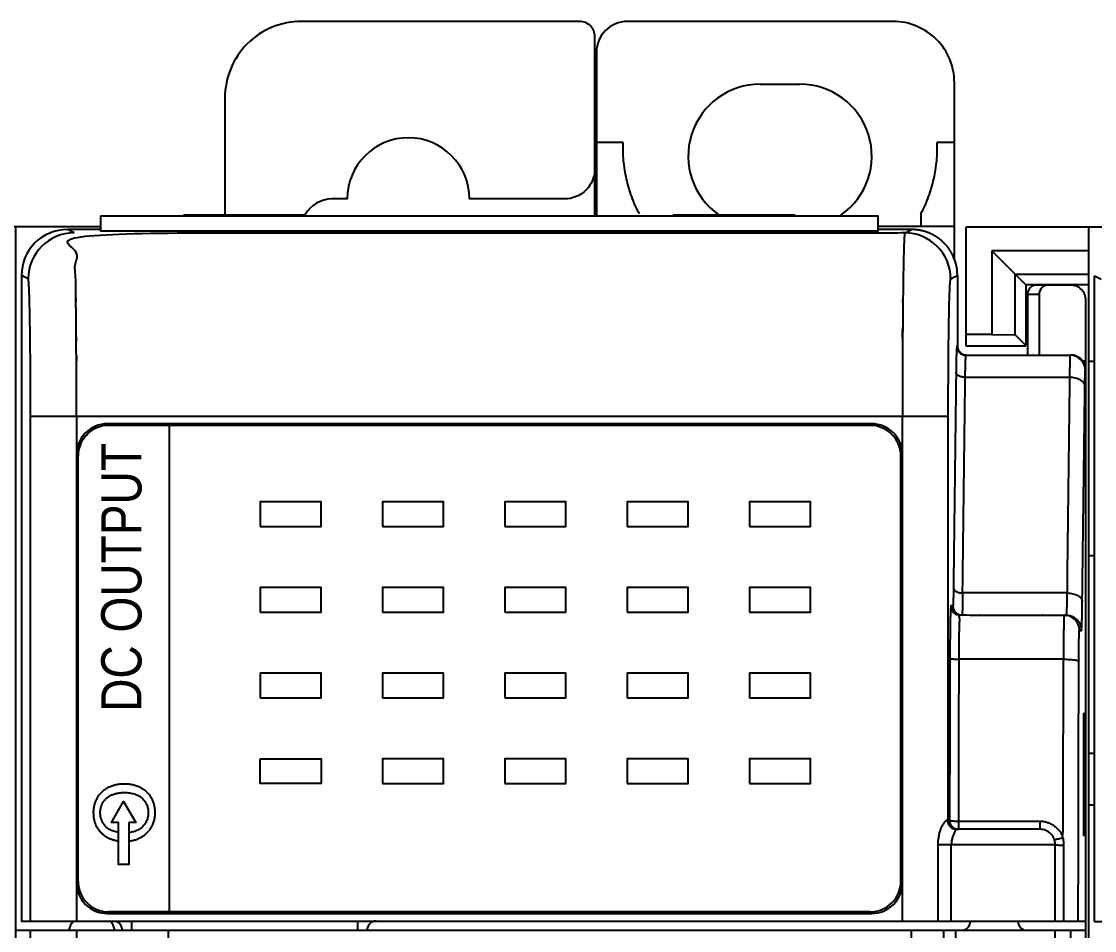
# Model space of a CAD drawing. Header units: inches. Extents: x -38 to 199, y -310 to 64.
# Drawn here: x 28.591 to 29.973, y 56.794 to 57.963 of the extents above; entities that cross this region are included whole.
import ezdxf

# ---------------------------------------------------------------- set-up
doc = ezdxf.new("R2010")
doc.units = ezdxf.units.IN
doc.header["$MEASUREMENT"] = 0
doc.styles.get("Standard").update_dxf_attribs({"font": 'arial.ttf'})

msp = doc.modelspace()

# ---------------------------------------------------------------- linework, layer by layer
at = {"linetype": 'Continuous'}
for p, q in [((29.54217, 57.88264), (29.59335, 57.88264)), ((28.85319, 57.86493), (28.85319, 57.71474)), ((29.3659, 57.80784), (29.33154, 57.80784)), ((29.79217, 57.80784), (29.76962, 57.80784)), ((28.80004, 57.71474), (28.95753, 57.71474)), ((29.42997, 57.71474), (29.58745, 57.71474)), ((29.74886, 57.71581), (29.74886, 57.69957)), ((28.65913, 57.69129), (28.65044, 57.69564)), ((28.69375, 57.69564), (28.65044, 57.69564)), ((29.79217, 57.69957), (29.69375, 57.69957)), ((29.80726, 57.54569), (29.80726, 57.69924)), ((29.80726, 57.69924), (30.07497, 57.69924)), ((29.96474, 57.69924), (29.96474, 53.10479)), ((29.84041, 57.66805), (29.84041, 57.56074)), ((29.84041, 57.66805), (29.88403, 57.62443)), ((29.96474, 57.66805), (29.84041, 57.66805)), ((29.87045, 57.56023), (29.87045, 57.63801)), ((29.96474, 57.63801), (29.87045, 57.63801)), ((29.97261, 56.80554), (29.97261, 57.63625)), ((29.97261, 57.63625), (29.98131, 57.6319)), ((29.88403, 57.62443), (29.88403, 57.54665)), ((29.96474, 57.62443), (29.88403, 57.62443)), ((29.88627, 57.61237), (29.88627, 57.53421)), ((29.84041, 57.56074), (29.80726, 57.56074)), ((29.84041, 57.56074), (29.87045, 57.56023)), ((29.87045, 57.56023), (29.88403, 57.54665)), ((29.88403, 57.54569), (29.80726, 57.54569)), ((29.96146, 57.52635), (29.95752, 57.52635)), ((29.97261, 57.52601), (29.96474, 57.52601)), ((29.78434, 57.45508), (28.60315, 57.45508)), ((28.66223, 57.45508), (28.66222, 56.80587)), ((29.72527, 56.80587), (29.72527, 57.45508)), ((28.66422, 56.85705), (28.66422, 57.4043)), ((29.97261, 57.27601), (29.96474, 57.27601)), ((29.96474, 57.02207), (29.97261, 57.02207)), ((29.97261, 56.95514), (29.96474, 56.95514)), ((29.78827, 56.80587), (29.78827, 56.9043)), ((29.92209, 56.80587), (29.92209, 56.9043)), ((29.6839, 56.81768), (28.70359, 56.81768)), ((28.73312, 56.80587), (28.73312, 56.79406)), ((29.02445, 56.79406), (29.02445, 56.80587)), ((29.97261, 56.80554), (31.34269, 56.80554)), ((28.58351, 56.79406), (29.96146, 56.79406)), ((28.66225, 56.79406), (28.66225, 53.07609)), ((29.73705, 53.30981), (29.73705, 56.79406)), ((29.77824, 56.79406), (29.77824, 53.30981)), ((29.7939, 56.41984), (29.7939, 56.79406))]:
    msp.add_line(p, q, dxfattribs=at)
msp.add_line((28.78199, 56.81572), (28.78199, 57.44564))
for points in [[(29.32957, 57.71474), (29.32957, 57.94367, 0.4142136), (29.30989, 57.96335), (28.95162, 57.96335, 0.4142136), (28.85319, 57.86493)], [(29.79217, 57.65779), (29.79217, 57.88461, 0.4142136), (29.71343, 57.96335), (29.37091, 57.96335, 0.4142136), (29.33154, 57.92398), (29.33154, 57.71474)], [(29.32957, 57.77438, -0.4142136), (29.2902, 57.73501), (29.16816, 57.73501, 1), (29.01067, 57.73501), (28.99099, 57.73501, 0.2714632), (28.95664, 57.71487)], [(29.94178, 57.62418), (29.89808, 57.62418, 0.4142136), (29.88627, 57.61237), (29.90132, 57.61237), (29.90132, 57.53421)], [(29.88627, 53.22713), (29.88627, 53.1293), (29.94178, 53.1293, 0.4142136), (29.96146, 53.14898), (29.96146, 57.6045, 0.4142136), (29.94178, 57.62418)], [(29.72524, 57.4061, 0.4154555), (29.68587, 57.44564), (28.70162, 57.44564, 0.4152599), (28.66225, 57.40613)], [(29.6839, 56.81768, 0.4142136), (29.72327, 56.85705), (29.72327, 57.4043, 0.4142136), (29.6839, 57.44367), (28.70359, 57.44367, 0.4142136), (28.66422, 57.4043)], [(29.77089, 56.9043), (29.92209, 56.9043, 0.4142136), (29.90241, 56.92398)], [(28.66225, 56.85524, 0.4153912), (28.70162, 56.81572), (29.68587, 56.81572, 0.4156552), (29.72524, 56.85528)], [(28.60319, 53.15233, 0.4142136), (28.68193, 53.07359), (29.6465, 53.07359, 0.4142136), (29.72524, 53.15233), (29.72524, 53.30981), (29.92209, 53.30981), (29.92209, 53.38855), (29.915, 53.38855), (29.915, 56.60115), (29.92209, 56.60115), (29.92209, 56.79406)], [(29.94178, 56.79406), (29.94178, 53.22713, 0.4142089), (29.96146, 53.24682)]]:
    msp.add_lwpolyline(points, format="xyb", dxfattribs=at)
for points in [[(28.69375, 57.7133), (29.69375, 57.7133), (29.69375, 57.69347), (28.69375, 57.69347)], [(28.89847, 57.31375), (28.97721, 57.31375), (28.97721, 57.34524), (28.89847, 57.34524)], [(29.05595, 57.31375), (29.13469, 57.31375), (29.13469, 57.34524), (29.05595, 57.34524)], [(29.21343, 57.31375), (29.29217, 57.31375), (29.29217, 57.34524), (29.21343, 57.34524)], [(29.37091, 57.31375), (29.44965, 57.31375), (29.44965, 57.34524), (29.37091, 57.34524)], [(29.52839, 57.31375), (29.60713, 57.31375), (29.60713, 57.34524), (29.52839, 57.34524)], [(28.89847, 57.20351), (28.97721, 57.20351), (28.97721, 57.23501), (28.89847, 57.23501)], [(29.05595, 57.20351), (29.13469, 57.20351), (29.13469, 57.23501), (29.05595, 57.23501)], [(29.21343, 57.20351), (29.29217, 57.20351), (29.29217, 57.23501), (29.21343, 57.23501)], [(29.37091, 57.20351), (29.44965, 57.20351), (29.44965, 57.23501), (29.37091, 57.23501)], [(29.52839, 57.20351), (29.60713, 57.20351), (29.60713, 57.23501), (29.52839, 57.23501)], [(28.89847, 57.09327), (28.97721, 57.09327), (28.97721, 57.12477), (28.89847, 57.12477)], [(29.05595, 57.09327), (29.13469, 57.09327), (29.13469, 57.12477), (29.05595, 57.12477)], [(29.21343, 57.09327), (29.29217, 57.09327), (29.29217, 57.12477), (29.21343, 57.12477)], [(29.37091, 57.09327), (29.44965, 57.09327), (29.44965, 57.12477), (29.37091, 57.12477)], [(29.52839, 57.09327), (29.60713, 57.09327), (29.60713, 57.12477), (29.52839, 57.12477)], [(29.95871, 57.07359), (29.96009, 57.07359), (29.96009, 56.91611), (29.95871, 56.91611)], [(28.89847, 57.01453), (28.97721, 57.01453), (28.97721, 56.98304), (28.89847, 56.98304)], [(29.05595, 56.98304), (29.13469, 56.98304), (29.13469, 57.01453), (29.05595, 57.01453)], [(29.21343, 56.98304), (29.29217, 56.98304), (29.29217, 57.01453), (29.21343, 57.01453)], [(29.37091, 56.98304), (29.44965, 56.98304), (29.44965, 57.01453), (29.37091, 57.01453)], [(29.52839, 56.98304), (29.60713, 56.98304), (29.60713, 57.01453), (29.52839, 57.01453)]]:
    msp.add_lwpolyline(points, close=True, dxfattribs=at)
for points in [[(28.5028, 57.54603), (28.42603, 57.54603), (28.42603, 57.69957), (28.69375, 57.69957)], [(28.58351, 57.69957), (28.58351, 53.10512), (28.60319, 53.08509), (28.60319, 56.79406)], [(28.59138, 57.63659), (28.59138, 56.80587), (29.96146, 56.80587)]]:
    msp.add_lwpolyline(points, dxfattribs=at)
at = {"color": 7, "linetype": 'Continuous'}
msp.add_lwpolyline([(28.72946, 56.93264), (28.72946, 56.87853), (28.71622, 56.87853), (28.71622, 56.93264), (28.70718, 56.93264), (28.72284, 56.95976), (28.73849, 56.93264)], close=True, dxfattribs=at)
msp.add_lwpolyline([(28.60319, 56.79406), (28.78002, 56.79406), (28.78002, 53.06965), (28.60319, 53.06965)], close=True)
at = {"linetype": 'Continuous'}
for centre, radius, start, end in [((29.54217, 57.79013), 0.09252, 90, 235.17732), ((29.59335, 57.79013), 0.09252, 304.82253, 90), ((28.65043, 57.63659), 0.05905, 89.99406, 179.99628), ((28.65915, 57.63223), 0.05906, 90.01329, 179.99407), ((29.72834, 57.63223), 0.05906, 0.00521, 89.98641), ((29.80726, 57.54569), 0.01181, 180.00764, 269.98595), ((29.94111, 57.51419), 0.01969, 0.00708, 89.98561), ((29.79957, 57.21138), 0.01181, 179.99628, 269.9952), ((29.8021, 57.21138), 0.01181, 180.07853, 269.9991), ((29.93342, 57.17989), 0.01969, 0.00139, 89.92261), ((29.79615, 56.9357), 0.01172, 179.99226, 269.97929), ((29.79781, 56.93579), 0.01181, 179.99928, 269.99768), ((28.70359, 56.85705), 0.03937, 180, 270), ((28.68193, 56.78742), 0.03027, 141.84812, 167.31962), ((28.68193, 56.78742), 0.03027, 12.68038, 38.15188), ((28.70949, 56.79406), 0.01181, 0, 67.5), ((29.04808, 56.79406), 0.01181, 90, 180), ((29.80103, 56.80587), 0.01181, 270, 0), ((29.88567, 56.80587), 0.01181, 180, 247.5)]:
    msp.add_arc(centre, radius, start, end, dxfattribs=at)
msp.add_ellipse((29.91313, 57.61237), major_axis=(0.01181, 0), ratio=0.9998477, start_param=7.8539816, end_param=9.424778, dxfattribs=at)
for points, knots in [([(29.38672, 57.7158), (29.38482, 57.71939), (29.3813, 57.72669), (29.37682, 57.73792), (29.37309, 57.74933), (29.37008, 57.76087), (29.36783, 57.77253), (29.36586, 57.78816), (29.36556, 57.8), (29.3659, 57.80784)], [0, 0, 0, 0, 0.1277078, 0.2543284, 0.3800262, 0.5049116, 0.6291772, 0.7530484, 1, 1, 1, 1]), ([(29.76962, 57.80784), (29.76998, 57.8), (29.76969, 57.78816), (29.76772, 57.77253), (29.76546, 57.76087), (29.76245, 57.74933), (29.75872, 57.73792), (29.75423, 57.72669), (29.75071, 57.71939), (29.7488, 57.7158)], [0, 0, 0, 0, 0.2469443, 0.3708093, 0.4950729, 0.6199617, 0.7456644, 0.8722886, 1, 1, 1, 1]), ([(28.60315, 56.80587), (28.60315, 57.02228), (28.60315, 57.23868), (28.60315, 57.45508), (28.60315, 57.46654), (28.60312, 57.48359), (28.60303, 57.50607), (28.60293, 57.52231), (28.6028, 57.53791), (28.60265, 57.55272), (28.60247, 57.5666), (28.60227, 57.57942), (28.60205, 57.59105), (28.60185, 57.59995), (28.60167, 57.60639), (28.60154, 57.6107), (28.60141, 57.61463), (28.60127, 57.61818), (28.60113, 57.62134), (28.60099, 57.62411), (28.60085, 57.62648), (28.60072, 57.62819), (28.60062, 57.62936), (28.60054, 57.63008), (28.60047, 57.6307), (28.6004, 57.63121), (28.60032, 57.63161), (28.60025, 57.63192), (28.60018, 57.63212), (28.60012, 57.63222), (28.60009, 57.63224), (28.59719, 57.63369), (28.59428, 57.63514), (28.59138, 57.63659)], [0, 0, 0, 0, 1, 1, 1, 1.193908, 1.2885911, 1.3804764, 1.4687385, 1.5525594, 1.6311291, 1.7036732, 1.7695148, 1.8280111, 1.8543371, 1.8786347, 1.9008436, 1.9209083, 1.9387861, 1.9544366, 1.9678195, 1.9788964, 1.9835625, 1.9876456, 1.9911449, 1.9940605, 1.9963934, 1.9981474, 1.9993341, 2, 2, 2, 3, 3, 3, 3]), ([(29.79611, 57.54602), (29.79589, 57.54591), (29.79567, 57.5458), (29.79544, 57.54569), (29.79542, 57.54568), (29.79539, 57.54561), (29.79536, 57.54549), (29.79532, 57.54529), (29.79528, 57.54503), (29.79524, 57.5447), (29.7952, 57.54429), (29.79516, 57.54382), (29.79511, 57.54306), (29.79504, 57.54194), (29.79496, 57.54039), (29.79489, 57.53859), (29.79482, 57.53653), (29.79475, 57.53423), (29.79468, 57.53169), (29.79462, 57.52892), (29.79453, 57.5248), (29.79444, 57.51916), (29.79438, 57.51452), (29.79435, 57.51208), (29.79325, 57.4196), (29.79215, 57.32713), (29.79106, 57.23466), (29.79104, 57.23296), (29.79099, 57.22972), (29.79091, 57.22514), (29.79084, 57.22168), (29.79077, 57.21922), (29.79073, 57.21762), (29.79068, 57.2162), (29.79062, 57.21495), (29.79057, 57.21389), (29.79052, 57.21302), (29.79047, 57.21241), (29.79043, 57.21202), (29.7904, 57.2118), (29.79038, 57.21162), (29.79035, 57.2115), (29.79033, 57.21142), (29.7903, 57.21138), (29.79029, 57.21138), (29.78945, 57.21138), (29.7886, 57.21138), (29.78776, 57.21138), (29.78775, 57.21138), (29.78772, 57.21136), (29.78768, 57.21125), (29.78763, 57.21102), (29.78757, 57.21063), (29.78752, 57.21008), (29.78746, 57.20938), (29.7874, 57.20853), (29.78734, 57.20753), (29.78729, 57.20638), (29.78723, 57.20508), (29.78715, 57.20307), (29.78706, 57.20021), (29.78696, 57.19638), (29.78687, 57.19204), (29.78679, 57.18724), (29.78671, 57.18201), (29.78664, 57.1764), (29.78658, 57.17044), (29.78652, 57.16419), (29.78647, 57.15542), (29.78644, 57.14874), (29.78643, 57.14423), (29.78629, 57.07475), (29.78615, 57.00527), (29.786, 56.93579), (29.78507, 56.93579), (29.78413, 56.93579), (29.7832, 56.93579), (29.78297, 56.93579), (29.78245, 56.93563), (29.78165, 56.93516), (29.78074, 56.9344), (29.77972, 56.93337), (29.77863, 56.93206), (29.77752, 56.93045), (29.77641, 56.92856), (29.77534, 56.92642), (29.77435, 56.92406), (29.77347, 56.92152), (29.7727, 56.91884), (29.77185, 56.91508), (29.77115, 56.91022), (29.77093, 56.90627), (29.77089, 56.90429), (29.77089, 56.87148), (29.77089, 56.83868), (29.77089, 56.80587)], [0, 0, 0, 0, 1, 1, 1, 1.0020301, 1.0059334, 1.0118392, 1.0197735, 1.0297417, 1.0417424, 1.0557716, 1.0718237, 1.10995, 1.1559611, 1.2096718, 1.2708951, 1.3394306, 1.4150262, 1.497417, 1.5863374, 1.7824546, 2, 2, 2, 3, 3, 3, 3.2190388, 3.4165926, 3.5890767, 3.6649496, 3.7335865, 3.794768, 3.8482754, 3.8938919, 3.9314501, 3.9608602, 3.9724864, 3.9820496, 3.9895461, 3.9949811, 3.9983902, 4, 4, 4, 5, 5, 5, 5.000536, 5.0015219, 5.0051372, 5.0110236, 5.0191903, 5.0296302, 5.0423316, 5.0572803, 5.0744473, 5.0937897, 5.1152636, 5.1644301, 5.2215869, 5.2862608, 5.3578859, 5.4358925, 5.5196673, 5.6085449, 5.7018554, 5.798836, 6, 6, 6, 7, 7, 7, 8, 8, 8, 8.0192449, 8.0452269, 8.0786889, 8.1197572, 8.1682052, 8.2237986, 8.2861552, 8.3542846, 8.4270805, 8.5035371, 8.5828805, 8.664358, 8.8310291, 9, 9, 9, 10, 10, 10, 10]), ([(29.94046, 57.50544), (29.93937, 57.41297), (29.93827, 57.32049), (29.93717, 57.22802), (29.8924, 57.22802), (29.84763, 57.22802), (29.80286, 57.22802), (29.80396, 57.32049), (29.80506, 57.41297), (29.80616, 57.50544), (29.80619, 57.5075), (29.80625, 57.51143), (29.80636, 57.51698), (29.80647, 57.52119), (29.80656, 57.52418), (29.80663, 57.52613), (29.8067, 57.52787), (29.80677, 57.5294), (29.80685, 57.53071), (29.80692, 57.53179), (29.80699, 57.53255), (29.80705, 57.53304), (29.80709, 57.53332), (29.80713, 57.53354), (29.80717, 57.53371), (29.8072, 57.53382), (29.80723, 57.53387), (29.80725, 57.53388), (29.85187, 57.53388), (29.89649, 57.53388), (29.94111, 57.53388), (29.94111, 57.53388), (29.9411, 57.53386), (29.94108, 57.53381), (29.94106, 57.53371), (29.94104, 57.53354), (29.94101, 57.53332), (29.94099, 57.53304), (29.94097, 57.5327), (29.94094, 57.5323), (29.94091, 57.53165), (29.94087, 57.5307), (29.94083, 57.5294), (29.94079, 57.52787), (29.94074, 57.52613), (29.9407, 57.52418), (29.94066, 57.52203), (29.94062, 57.51969), (29.94057, 57.5162), (29.94052, 57.51143), (29.94048, 57.5075), (29.94046, 57.50544), (29.8957, 57.50544), (29.85093, 57.50544), (29.80616, 57.50544)], [0, 0, 0, 0, 1, 1, 1, 2, 2, 2, 3, 3, 3, 3.2171535, 3.4132376, 3.5847512, 3.6603498, 3.7288598, 3.7900665, 3.8437558, 3.8897156, 3.9277817, 3.9578657, 3.969892, 3.9798983, 3.9878818, 3.9938489, 3.9978336, 4, 4, 4, 5, 5, 5, 5.0007009, 5.0018641, 5.0056899, 5.0115564, 5.0194693, 5.0294235, 5.0414109, 5.055422, 5.0714464, 5.1094925, 5.1554559, 5.2091687, 5.2704159, 5.3389814, 5.4146485, 5.4971993, 5.5863335, 5.7826224, 6, 6, 6, 7, 7, 7, 7]), ([(29.95166, 56.80587), (29.95188, 56.91734), (29.9521, 57.02881), (29.95232, 57.14029), (29.95233, 57.14294), (29.95235, 57.14811), (29.95239, 57.15446), (29.95244, 57.15926), (29.95249, 57.16257), (29.95253, 57.16565), (29.95258, 57.16848), (29.95264, 57.17104), (29.9527, 57.17329), (29.95275, 57.17498), (29.95279, 57.17617), (29.95283, 57.17694), (29.95286, 57.17762), (29.95289, 57.17821), (29.95293, 57.17871), (29.95296, 57.17912), (29.953, 57.17944), (29.95303, 57.17967), (29.95306, 57.17981), (29.95308, 57.17987), (29.9531, 57.17989), (29.95311, 57.17989), (29.95395, 57.17989), (29.95479, 57.17989), (29.95563, 57.17989), (29.95575, 57.18072), (29.95587, 57.18155), (29.95599, 57.18239), (29.95604, 57.18312), (29.95614, 57.18481), (29.95631, 57.18905), (29.95651, 57.19586), (29.95671, 57.20569), (29.95681, 57.21298), (29.95686, 57.21695), (29.95795, 57.30943), (29.95905, 57.4019), (29.96015, 57.49437), (29.96016, 57.49581), (29.9602, 57.49855), (29.96027, 57.50242), (29.96033, 57.50535), (29.96038, 57.50744), (29.96042, 57.5088), (29.96047, 57.51001), (29.96051, 57.51107), (29.96055, 57.51198), (29.9606, 57.51274), (29.96064, 57.51326), (29.96067, 57.51361), (29.9607, 57.5138), (29.96072, 57.51396), (29.96074, 57.51408), (29.96076, 57.51415), (29.96078, 57.51419), (29.96079, 57.5142), (29.96102, 57.51431), (29.96124, 57.51442), (29.96146, 57.51453)], [0, 0, 0, 0, 1, 1, 1, 1.2009644, 1.3914564, 1.4804065, 1.5641721, 1.6421483, 1.7137302, 1.7783365, 1.8354828, 1.8847104, 1.9062118, 1.925562, 1.9427133, 1.9576441, 1.9703375, 1.9807776, 1.9889503, 1.9948459, 1.9984714, 1.9994617, 2, 2, 2, 3, 3, 3, 4, 4, 4, 4.0638493, 4.1468918, 4.3676748, 4.655358, 5, 5, 5, 6, 6, 6, 6.2172349, 6.4134, 6.5849864, 6.6606147, 6.7291489, 6.7903733, 6.8440727, 6.8900337, 6.9280913, 6.958156, 6.9701672, 6.9801534, 6.9881097, 6.9940377, 6.9979596, 7, 7, 7, 8, 8, 8, 8]), ([(29.80616, 57.50544), (29.8054, 57.50545), (29.80389, 57.50554), (29.8017, 57.50592), (29.79968, 57.50653), (29.7979, 57.50734), (29.79641, 57.50833), (29.79528, 57.50947), (29.79455, 57.51073), (29.79436, 57.51164), (29.79435, 57.51208)], [0, 0, 0, 0, 0.1553851, 0.3075114, 0.4518483, 0.5854785, 0.7065063, 0.8145202, 0.9110594, 1, 1, 1, 1]), ([(29.96015, 57.49437), (29.96013, 57.4951), (29.95981, 57.49661), (29.9586, 57.49871), (29.95671, 57.50061), (29.95423, 57.50227), (29.95126, 57.50362), (29.94789, 57.50464), (29.94424, 57.50527), (29.94173, 57.50543), (29.94046, 57.50544)], [0, 0, 0, 0, 0.0889153, 0.1853801, 0.2932949, 0.4142541, 0.547907, 0.692338, 0.8445762, 1, 1, 1, 1]), ([(29.93717, 57.22802), (29.93714, 57.22594), (29.93707, 57.22198), (29.93695, 57.21639), (29.93683, 57.21215), (29.93672, 57.20914), (29.93665, 57.20719), (29.93657, 57.20545), (29.93648, 57.20393), (29.9364, 57.20264), (29.93632, 57.20157), (29.93623, 57.20073), (29.93616, 57.20018), (29.93609, 57.19986), (29.93605, 57.19971), (29.93601, 57.19962), (29.93597, 57.19957), (29.93595, 57.19957)], [0, 0, 0, 0, 0.2188455, 0.4162373, 0.5885876, 0.6644055, 0.7329965, 0.794142, 0.8476247, 0.8932294, 0.930792, 0.9602298, 0.981482, 0.9890344, 0.9945535, 0.9981031, 1, 1, 1, 1]), ([(29.93717, 57.22802), (29.93844, 57.22801), (29.94095, 57.22785), (29.94459, 57.22722), (29.94796, 57.2262), (29.95094, 57.22485), (29.95341, 57.22319), (29.9553, 57.22129), (29.95652, 57.21919), (29.95684, 57.21768), (29.95686, 57.21695)], [0, 0, 0, 0, 0.1553885, 0.3075213, 0.4518585, 0.5854848, 0.7065101, 0.8145223, 0.91106, 1, 1, 1, 1]), ([(29.93343, 57.19957), (29.93335, 57.19868), (29.93328, 57.19778), (29.9332, 57.19688), (29.93316, 57.19577), (29.93308, 57.19315), (29.93298, 57.18864), (29.93289, 57.183), (29.93278, 57.17359), (29.93269, 57.16006), (29.93265, 57.14876), (29.93264, 57.14275), (29.88784, 57.14275), (29.84304, 57.14275), (29.79824, 57.14275)], [0, 0, 0, 0, 1, 1, 1, 1.061297, 1.1452556, 1.2502076, 1.373862, 1.6668768, 2, 2, 2, 3, 3, 3, 3]), ([(29.78643, 57.14423), (29.78644, 57.14418), (29.78652, 57.14406), (29.78672, 57.14392), (29.78702, 57.14379), (29.78742, 57.14366), (29.78792, 57.14353), (29.78878, 57.14336), (29.79006, 57.14317), (29.79182, 57.14299), (29.79458, 57.14281), (29.79675, 57.14276), (29.79824, 57.14275)], [0, 0, 0, 0, 0.0134114, 0.0328323, 0.0598512, 0.0949007, 0.1380015, 0.1888393, 0.3119964, 0.4603997, 0.6288581, 1, 1, 1, 1]), ([(29.93264, 57.14275), (29.93391, 57.14275), (29.93639, 57.14271), (29.94, 57.14257), (29.94334, 57.14235), (29.94588, 57.1421), (29.94769, 57.14185), (29.94884, 57.14166), (29.94984, 57.14146), (29.95068, 57.14124), (29.95135, 57.14102), (29.9518, 57.14082), (29.95206, 57.14065), (29.95222, 57.14051), (29.95231, 57.14037), (29.95232, 57.14029)], [0, 0, 0, 0, 0.1886072, 0.3709652, 0.5393041, 0.6876789, 0.752718, 0.8109281, 0.8618281, 0.9049698, 0.9400457, 0.967092, 0.9777276, 0.9865836, 1, 1, 1, 1]), ([(29.7832, 56.93579), (29.7832, 56.93426), (29.7838, 56.93117), (29.78637, 56.92724), (29.79021, 56.9246), (29.79327, 56.92398), (29.79478, 56.92398)], [0, 0, 0, 0, 0.2522051, 0.5030596, 0.7521802, 1, 1, 1, 1]), ([(29.786, 56.93579), (29.78601, 56.93575), (29.78609, 56.93564), (29.78629, 56.93552), (29.78659, 56.9354), (29.78699, 56.93529), (29.78749, 56.93518), (29.78835, 56.93502), (29.78963, 56.93486), (29.79139, 56.9347), (29.79339, 56.93458), (29.79556, 56.93451), (29.79705, 56.93449), (29.79781, 56.93449)], [0, 0, 0, 0, 0.01224, 0.0309216, 0.0574889, 0.0922797, 0.135262, 0.1860845, 0.3094353, 0.4582456, 0.627302, 0.8105464, 1, 1, 1, 1]), ([(29.79781, 56.92398), (29.79781, 56.92749), (29.79781, 56.93099), (29.79781, 56.93449), (29.83268, 56.93449), (29.86754, 56.93449), (29.90241, 56.93449), (29.90241, 56.93099), (29.90241, 56.92749), (29.90241, 56.92398), (29.86653, 56.92398), (29.83066, 56.92398), (29.79478, 56.92398), (29.79416, 56.92301), (29.79354, 56.92203), (29.79292, 56.92105), (29.79234, 56.92008), (29.79113, 56.9178), (29.78991, 56.91466), (29.78911, 56.91173), (29.78865, 56.90932), (29.78837, 56.90683), (29.78829, 56.90514), (29.78828, 56.9043)], [0, 0, 0, 0, 1, 1, 1, 2, 2, 2, 3, 3, 3, 4, 4, 4, 5, 5, 5, 5.1942189, 5.4383364, 5.5728262, 5.7126291, 5.8557454, 6, 6, 6, 6]), ([(29.93217, 56.91331), (29.93113, 56.91296), (29.92911, 56.9123), (29.92629, 56.91148), (29.9242, 56.91096), (29.92282, 56.91069), (29.92225, 56.91061), (29.92199, 56.91059), (29.92186, 56.91058), (29.92163, 56.91057), (29.92136, 56.91058), (29.92119, 56.91061), (29.92109, 56.91065), (29.92102, 56.9107), (29.92101, 56.91074)], [0, 0, 0, 0, 0.3139677, 0.6011481, 0.835606, 0.9274911, 1, 1, 1, 1.3850527, 1.6750396, 1.7853065, 1.8739356, 2, 2, 2, 2]), ([(29.93318, 56.80587), (29.9332, 56.83826), (29.93322, 56.87064), (29.93325, 56.90302), (29.93325, 56.90389), (29.93316, 56.90734), (29.93272, 56.91078), (29.93217, 56.91332)], [0, 0, 0, 0, 1, 1, 1, 1.2501266, 2, 2, 2, 2]), ([(29.93325, 56.90302), (29.93251, 56.90303), (29.93108, 56.90305), (29.929, 56.90313), (29.92709, 56.90325), (29.92564, 56.90338), (29.92462, 56.90351), (29.92398, 56.9036), (29.92342, 56.90371), (29.92296, 56.90381), (29.9226, 56.90393), (29.92236, 56.90403), (29.92222, 56.90411), (29.92213, 56.90418), (29.92209, 56.90425), (29.92209, 56.9043)], [0, 0, 0, 0, 0.1933596, 0.3792575, 0.5497546, 0.6982888, 0.7628865, 0.8203146, 0.8700599, 0.9117897, 0.9453625, 0.970767, 0.9805075, 0.988421, 1, 1, 1, 1])]:
    msp.add_open_spline(points, degree=3, knots=knots, dxfattribs=at)
for points, weights, degree, knots in [([(28.6622, 57.45508), (28.6622, 57.47898), (28.66215, 57.50288), (28.66206, 57.52678), (28.66201, 57.5365), (28.66195, 57.54623), (28.6619, 57.55595), (28.6619, 57.55631), (28.6619, 57.55667), (28.6619, 57.55704), (28.66181, 57.57191), (28.66168, 57.58679), (28.66153, 57.60166), (28.6615, 57.60433), (28.66147, 57.607), (28.66144, 57.60967), (28.66138, 57.61569), (28.66127, 57.62447), (28.6611, 57.63585), (28.66097, 57.64364), (28.66084, 57.6509), (28.6607, 57.6576), (28.66056, 57.66374), (28.66041, 57.66929), (28.66026, 57.67424), (28.66011, 57.67858), (28.65998, 57.68179), (28.65987, 57.68405), (28.65979, 57.68551), (28.65971, 57.6868), (28.65963, 57.68792), (28.65955, 57.68889), (28.65947, 57.68969), (28.65939, 57.69032), (28.65932, 57.69075), (28.65926, 57.69101), (28.65922, 57.69114), (28.65918, 57.69123), (28.65915, 57.69128), (28.65913, 57.69129), (29.01554, 57.69129), (29.37195, 57.69129), (29.72836, 57.69129), (29.73126, 57.69274), (29.73415, 57.69419), (29.73705, 57.69564)], [1, 0.999998569664, 0.999998569664, 1, 1, 1, 1, 1, 1, 1, 0.999998714601, 0.999998714601, 1, 1, 1, 1, 1, 1, 1, 1, 1, 1, 1, 1, 1, 1, 1, 1, 1, 1, 1, 1, 1, 1, 1, 1, 1, 1, 1, 1, 1, 1, 1, 1, 1, 1], 3, [0, 0, 0, 0, 0.004143, 0.004143, 0.004143, 1.004143, 1.004143, 1.004143, 2.004143, 2.004143, 2.004143, 2.0080704, 2.0080704, 2.0080704, 3.0080704, 3.0080704, 3.0080704, 3.2289189, 3.3305904, 3.4260226, 3.5149537, 3.5971511, 3.6723828, 3.7404182, 3.8010637, 3.8541719, 3.8995989, 3.9193873, 3.9372021, 3.9530311, 3.9668686, 3.9787096, 3.9885504, 3.9963891, 4.0022284, 4.0044031, 4.0060877, 4.0072962, 4.0080704, 4.0080704, 4.0080704, 5.0080704, 5.0080704, 5.0080704, 6.0080704, 6.0080704, 6.0080704, 6.0080704]), ([(29.78434, 56.93579), (29.78434, 57.10889), (29.78434, 57.28199), (29.78434, 57.45508), (29.78434, 57.46654), (29.78437, 57.48359), (29.78446, 57.50607), (29.78456, 57.52231), (29.78469, 57.53791), (29.78485, 57.55272), (29.78502, 57.5666), (29.78522, 57.57942), (29.78544, 57.59105), (29.78565, 57.59995), (29.78582, 57.60639), (29.78595, 57.61069), (29.78608, 57.61463), (29.78622, 57.61818), (29.78636, 57.62134), (29.7865, 57.62411), (29.78664, 57.62648), (29.78677, 57.62819), (29.78687, 57.62936), (29.78695, 57.63008), (29.78702, 57.6307), (29.78709, 57.63121), (29.78717, 57.63161), (29.78724, 57.63192), (29.78731, 57.63212), (29.78737, 57.63222), (29.7874, 57.63224), (29.79031, 57.63369), (29.79321, 57.63514), (29.79611, 57.63659), (29.79611, 57.64386), (29.79478, 57.651), (29.79217, 57.65779), (29.78311, 57.68135), (29.7623, 57.69564), (29.73705, 57.69564), (29.72262, 57.69564), (29.70818, 57.69564), (29.69375, 57.69564)], [1, 1, 1, 1, 1, 1, 1, 1, 1, 1, 1, 1, 1, 1, 1, 1, 1, 1, 1, 1, 1, 1, 1, 1, 1, 1, 1, 1, 1, 1, 1, 1, 1, 1, 0.988796441353, 0.988796441353, 1, 0.882904222932, 0.882904222932, 1, 1, 1, 1], 3, [0, 0, 0, 0, 1, 1, 1, 1.1939064, 1.2885859, 1.3804687, 1.4687313, 1.5525556, 1.6311285, 1.7036749, 1.7695163, 1.8280101, 1.8543355, 1.8786334, 1.9008442, 1.9209127, 1.9387951, 1.9544495, 1.9678345, 1.9789102, 1.9835747, 1.9876556, 1.9911527, 1.9940659, 1.9963967, 1.9981489, 1.9993345, 2, 2, 2, 3, 3, 3, 3.3671797, 3.3671797, 3.3671797, 4.570644, 4.570644, 4.570644, 5.570644, 5.570644, 5.570644, 5.570644]), ([(29.72836, 57.69129), (29.72834, 57.69128), (29.72831, 57.69123), (29.72827, 57.69114), (29.72823, 57.69101), (29.72817, 57.69075), (29.7281, 57.69032), (29.72802, 57.68969), (29.72794, 57.68889), (29.72786, 57.68792), (29.72778, 57.68679), (29.7277, 57.6855), (29.72762, 57.68405), (29.72751, 57.68179), (29.72738, 57.67857), (29.72723, 57.67423), (29.72708, 57.66928), (29.72693, 57.66372), (29.72679, 57.65758), (29.72665, 57.65087), (29.72652, 57.64361), (29.72639, 57.63581), (29.72622, 57.62442), (29.72611, 57.61564), (29.72605, 57.60962), (29.72602, 57.60697), (29.72599, 57.60432), (29.72596, 57.60166), (29.72585, 57.59119), (29.72576, 57.58071), (29.72568, 57.57023), (29.72565, 57.56583), (29.72562, 57.56143), (29.72559, 57.55704), (29.72539, 57.52305), (29.72528, 57.48906), (29.72529, 57.45508)], [1, 1, 1, 1, 1, 1, 1, 1, 1, 1, 1, 1, 1, 1, 1, 1, 1, 1, 1, 1, 1, 1, 1, 1, 1, 1, 1, 1, 0.999999189668, 0.999999189668, 1, 1, 1, 1, 0.999996833505, 0.999996833505, 1], 3, [0, 0, 0, 0, 0.000774, 0.0019824, 0.0036669, 0.0058416, 0.0116809, 0.0195197, 0.0293607, 0.041202, 0.0550399, 0.0708694, 0.0886848, 0.1084739, 0.1539022, 0.2070118, 0.2676588, 0.3356956, 0.4109284, 0.4931263, 0.5820574, 0.677489, 0.7791588, 1, 1, 1, 2, 2, 2, 2.0031183, 2.0031183, 2.0031183, 3.0031183, 3.0031183, 3.0031183, 3.0092826, 3.0092826, 3.0092826, 3.0092826]), ([(29.79611, 57.63659), (29.79611, 57.59131), (29.79611, 57.54602), (29.79611, 57.53421), (29.80792, 57.53421)], [1, 1, 1, 0.707160625104, 1], 2, [0, 0, 0, 1, 1, 2.570644, 2.570644, 2.570644]), ([(29.96146, 57.51453), (29.96146, 57.5211), (29.95752, 57.52635), (29.95162, 57.53421), (29.94178, 57.53421), (29.94144, 57.53405), (29.94111, 57.53388)], [1, 0.948642640571, 1, 0.894518714626, 1, 1, 1], 2, [0, 0, 0, 0.6437582, 0.6437582, 1.570644, 1.570644, 2.570644, 2.570644, 2.570644]), ([(29.79106, 57.23466), (29.79107, 57.23422), (29.79126, 57.23331), (29.79199, 57.23205), (29.79312, 57.23091), (29.7946, 57.22992), (29.79639, 57.22911), (29.79841, 57.2285), (29.8006, 57.22812), (29.8021, 57.22802), (29.80286, 57.22802), (29.80282, 57.22295), (29.80275, 57.21787), (29.80266, 57.2128), (29.80257, 57.20952), (29.80248, 57.20624), (29.80239, 57.20296), (29.80229, 57.20183), (29.8022, 57.2007), (29.8021, 57.19957)], [1, 1, 1, 1, 1, 1, 1, 1, 1, 1, 1, 0.999992348528, 0.999992348528, 1, 1, 1, 1, 1, 1, 1], 3, [0, 0, 0, 0, 0.0889129, 0.1853735, 0.2932878, 0.414248, 0.5479021, 0.692335, 0.8445755, 1, 1, 1, 1.0095822, 1.0095822, 1.0095822, 2.0095822, 2.0095822, 2.0095822, 3.0095822, 3.0095822, 3.0095822, 3.0095822]), ([(29.79781, 56.93449), (29.79795, 57.00391), (29.7981, 57.07333), (29.79824, 57.14275), (29.79825, 57.14657), (29.79829, 57.15399), (29.79836, 57.16309), (29.79845, 57.16997), (29.79852, 57.17472), (29.79859, 57.17915), (29.79868, 57.18321), (29.79877, 57.18688), (29.79887, 57.19012), (29.79896, 57.19254), (29.79904, 57.19424), (29.7991, 57.19534), (29.79915, 57.19631), (29.79921, 57.19716), (29.79927, 57.19788), (29.79932, 57.19847), (29.79938, 57.19894), (29.79944, 57.19927), (29.79949, 57.19946), (29.79953, 57.19955), (29.79956, 57.19957), (29.79957, 57.19957), (29.84503, 57.19957), (29.89049, 57.19957), (29.93595, 57.19957), (29.94748, 57.19957), (29.95563, 57.19142), (29.95563, 57.17989)], [1, 1, 1, 1, 1, 1, 1, 1, 1, 1, 1, 1, 1, 1, 1, 1, 1, 1, 1, 1, 1, 1, 1, 1, 1, 1, 1, 1, 1, 0.804738519574, 0.804738519574, 1], 3, [0, 0, 0, 0, 1, 1, 1, 1.2011001, 1.3913273, 1.480187, 1.5639497, 1.6419447, 1.7135584, 1.7782219, 1.8353698, 1.8845281, 1.9059993, 1.9253409, 1.9425095, 1.957463, 1.9701713, 1.9806212, 1.9888027, 1.9947124, 1.9983692, 1.9993943, 2, 2, 2, 3, 3, 3, 4.5707935, 4.5707935, 4.5707935, 4.5707935]), ([(29.90241, 56.93449), (29.90318, 56.93449), (29.90628, 56.93436), (29.90936, 56.93374), (29.91158, 56.93302), (29.91472, 56.93202), (29.9207, 56.929), (29.92557, 56.92439), (29.92757, 56.92178), (29.92953, 56.91921), (29.93108, 56.91636), (29.93217, 56.91331), (29.93233, 56.98979), (29.93248, 57.06627), (29.93264, 57.14275)], [1, 1, 1, 1, 1, 1, 1, 1, 1, 0.992021920075, 0.992021920075, 1, 1, 1, 1], 3, [0, 0, 0, 0, 0.2497477, 1, 1, 1, 1.500394, 2, 2, 2, 2.3097233, 2.3097233, 2.3097233, 3.3097233, 3.3097233, 3.3097233, 3.3097233])]:
    msp.add_rational_spline(points, weights, degree=degree, knots=knots, dxfattribs=at)
at = {"color": 7, "linetype": 'Continuous'}
for points, knots in [([(28.72946, 56.90878), (28.72946, 56.90878), (28.72946, 56.90878), (28.72946, 56.90878), (28.72955, 56.90879), (28.73045, 56.90889), (28.73217, 56.90912), (28.7346, 56.90961), (28.73699, 56.91023), (28.73934, 56.911), (28.74167, 56.91188), (28.74394, 56.91292), (28.74616, 56.91408), (28.74825, 56.91539), (28.75023, 56.91681), (28.75207, 56.91839), (28.75383, 56.92007), (28.75544, 56.92189), (28.75694, 56.92384), (28.75831, 56.92591), (28.75954, 56.92808), (28.76059, 56.93034), (28.7615, 56.93267), (28.76225, 56.93507), (28.76283, 56.93755), (28.76323, 56.9401), (28.76349, 56.94271), (28.76351, 56.94448), (28.76353, 56.94537), (28.76351, 56.9462), (28.76348, 56.94785), (28.76326, 56.9503), (28.76288, 56.9527), (28.76237, 56.95507), (28.7617, 56.95739), (28.76087, 56.95967), (28.7599, 56.9619), (28.75881, 56.96409), (28.75756, 56.9662), (28.75614, 56.96818), (28.7546, 56.97005), (28.75292, 56.9718), (28.75109, 56.97341), (28.74912, 56.9749), (28.74702, 56.97627), (28.74478, 56.97752), (28.74243, 56.97861), (28.74, 56.97959), (28.73749, 56.98039), (28.73491, 56.98106), (28.73224, 56.98157), (28.72951, 56.98195), (28.72669, 56.98217), (28.72478, 56.9822), (28.72382, 56.98221), (28.72287, 56.9822), (28.721, 56.98216), (28.71822, 56.98197), (28.71552, 56.9816), (28.71289, 56.98113), (28.71035, 56.98048), (28.70788, 56.97971), (28.70548, 56.9788), (28.70317, 56.97775), (28.70096, 56.97656), (28.69886, 56.97525), (28.6969, 56.97379), (28.69504, 56.97223), (28.69334, 56.97052), (28.69174, 56.96869), (28.69027, 56.96674), (28.68894, 56.96466), (28.68775, 56.96249), (28.68669, 56.96025), (28.68583, 56.95794), (28.68511, 56.95556), (28.68455, 56.95312), (28.68414, 56.95061), (28.68391, 56.94804), (28.68388, 56.94629), (28.68386, 56.94542), (28.68389, 56.94409), (28.68395, 56.94149), (28.68449, 56.93768), (28.68532, 56.93405), (28.6865, 56.93061), (28.68804, 56.92737), (28.68991, 56.9243), (28.69215, 56.92145), (28.69467, 56.91876), (28.69752, 56.91636), (28.70063, 56.91424), (28.70402, 56.91248), (28.70766, 56.91104), (28.71156, 56.9099), (28.71445, 56.90934), (28.71602, 56.90911), (28.71621, 56.90908), (28.71621, 56.90908), (28.71622, 56.90908), (28.71622, 56.90908)], [0, 0, 0, 0, 1, 1, 1, 1.0046534, 1.0496584, 1.094253, 1.1391412, 1.1839282, 1.2289349, 1.2745111, 1.3198167, 1.3646738, 1.4085224, 1.4525566, 1.4964515, 1.5406148, 1.5850798, 1.6300716, 1.6754228, 1.7206052, 1.7657136, 1.8112216, 1.8572772, 1.9038442, 1.9514548, 2, 2, 2, 2.0409166, 2.0812057, 2.1210439, 2.1608009, 2.2004401, 2.2401411, 2.2799801, 2.3203316, 2.3607922, 2.4005787, 2.4403422, 2.4801115, 2.5199546, 2.5604435, 2.6016338, 2.6437395, 2.6863895, 2.7292975, 2.772543, 2.8163737, 2.8608885, 2.9060379, 2.9524404, 3, 3, 3, 3.0466663, 3.0921615, 3.1366493, 3.1804482, 3.2232931, 3.2657809, 3.3074907, 3.3492411, 3.3902969, 3.4309632, 3.4708836, 3.5103118, 3.5499668, 3.589534, 3.6294023, 3.6699902, 3.7107195, 3.7509746, 3.7915504, 3.8320325, 3.8730923, 3.9144132, 3.956901, 4, 4, 4, 4.0744523, 4.1457068, 4.2149189, 4.2825492, 4.3490953, 4.4158713, 4.4831743, 4.5520275, 4.6217101, 4.6915814, 4.7624122, 4.8353066, 4.9107015, 4.9894538, 5, 5, 5, 6, 6, 6, 6]), ([(28.71622, 56.92005), (28.71622, 56.92005), (28.71622, 56.92005), (28.71622, 56.92005), (28.71524, 56.92018), (28.71316, 56.92054), (28.7101, 56.92132), (28.70716, 56.92241), (28.70452, 56.92372), (28.70217, 56.92527), (28.70018, 56.9271), (28.69845, 56.92907), (28.69696, 56.93115), (28.69567, 56.9333), (28.69462, 56.93555), (28.69383, 56.93791), (28.69326, 56.94035), (28.69288, 56.94288), (28.69284, 56.94461), (28.69283, 56.94548), (28.69284, 56.9461), (28.69287, 56.94732), (28.69303, 56.94913), (28.69335, 56.95089), (28.69377, 56.9526), (28.69429, 56.95428), (28.69497, 56.9559), (28.69575, 56.95748), (28.69665, 56.959), (28.69766, 56.96045), (28.69877, 56.96183), (28.69997, 56.96311), (28.70126, 56.96432), (28.70267, 56.9654), (28.70416, 56.96641), (28.70576, 56.96734), (28.70745, 56.96815), (28.70923, 56.96889), (28.71108, 56.96953), (28.71302, 56.97005), (28.71502, 56.97051), (28.7171, 56.97085), (28.71925, 56.97107), (28.72147, 56.97124), (28.72297, 56.97125), (28.72374, 56.97126), (28.72494, 56.97124), (28.72726, 56.97121), (28.73065, 56.97086), (28.73382, 56.97028), (28.7368, 56.96951), (28.73955, 56.96845), (28.74211, 56.96722), (28.74444, 56.9657), (28.74656, 56.964), (28.74843, 56.9621), (28.75009, 56.96009), (28.75145, 56.95792), (28.75261, 56.95565), (28.75347, 56.95324), (28.75412, 56.95071), (28.7545, 56.94806), (28.75454, 56.94625), (28.75456, 56.94532), (28.75454, 56.94441), (28.7545, 56.94263), (28.75411, 56.94001), (28.75349, 56.93751), (28.75261, 56.93513), (28.75149, 56.93287), (28.75012, 56.93071), (28.7485, 56.92869), (28.74663, 56.9268), (28.74456, 56.92507), (28.74229, 56.92357), (28.73982, 56.92231), (28.73719, 56.92126), (28.73435, 56.92047), (28.73175, 56.91998), (28.7301, 56.91976), (28.72946, 56.9197), (28.72946, 56.9197), (28.72946, 56.9197), (28.72946, 56.9197)], [0, 0, 0, 0, 1, 1, 1, 1.0780948, 1.1658206, 1.2477143, 1.3243913, 1.3976459, 1.4681638, 1.536713, 1.6036732, 1.6692033, 1.7340392, 1.7987156, 1.8645628, 1.9313586, 2, 2, 2, 2.0409021, 2.0809294, 2.1203506, 2.1592596, 2.1978275, 2.236487, 2.2752014, 2.3143206, 2.3535799, 2.3924221, 2.4310633, 2.4699557, 2.5091231, 2.5489494, 2.5894281, 2.6310637, 2.6734229, 2.7166602, 2.7608291, 2.8059142, 2.8525624, 2.9002475, 2.9491484, 3, 3, 3, 3.0788481, 3.1535863, 3.2246293, 3.2920391, 3.3565692, 3.4187871, 3.4795229, 3.5394599, 3.5983385, 3.6553333, 3.7114165, 3.7670435, 3.8231936, 3.8804547, 3.9389451, 4, 4, 4, 4.0687553, 4.1349725, 4.1997016, 4.2632782, 4.3268172, 4.3905123, 4.4558525, 4.5230155, 4.5913078, 4.6595595, 4.728896, 4.8002471, 4.8740517, 4.9511793, 5, 5, 5, 6, 6, 6, 6])]:
    msp.add_open_spline(points, degree=3, knots=knots, dxfattribs=at)

# ---------------------------------------------------------------- texts
at = {"insert": (28.69408, 57.07507), "char_height": 0.0517771, "attachment_point": 1, "rotation": 90}
msp.add_mtext_dynamic_manual_height_columns('{\\fSwis721 BlkCn BT|b0|i0|c0|p34;DC OUTPUT}', width=0.3401398, gutter_width=1, heights=[0], dxfattribs=at)

doc.saveas('drawing.dxf')
